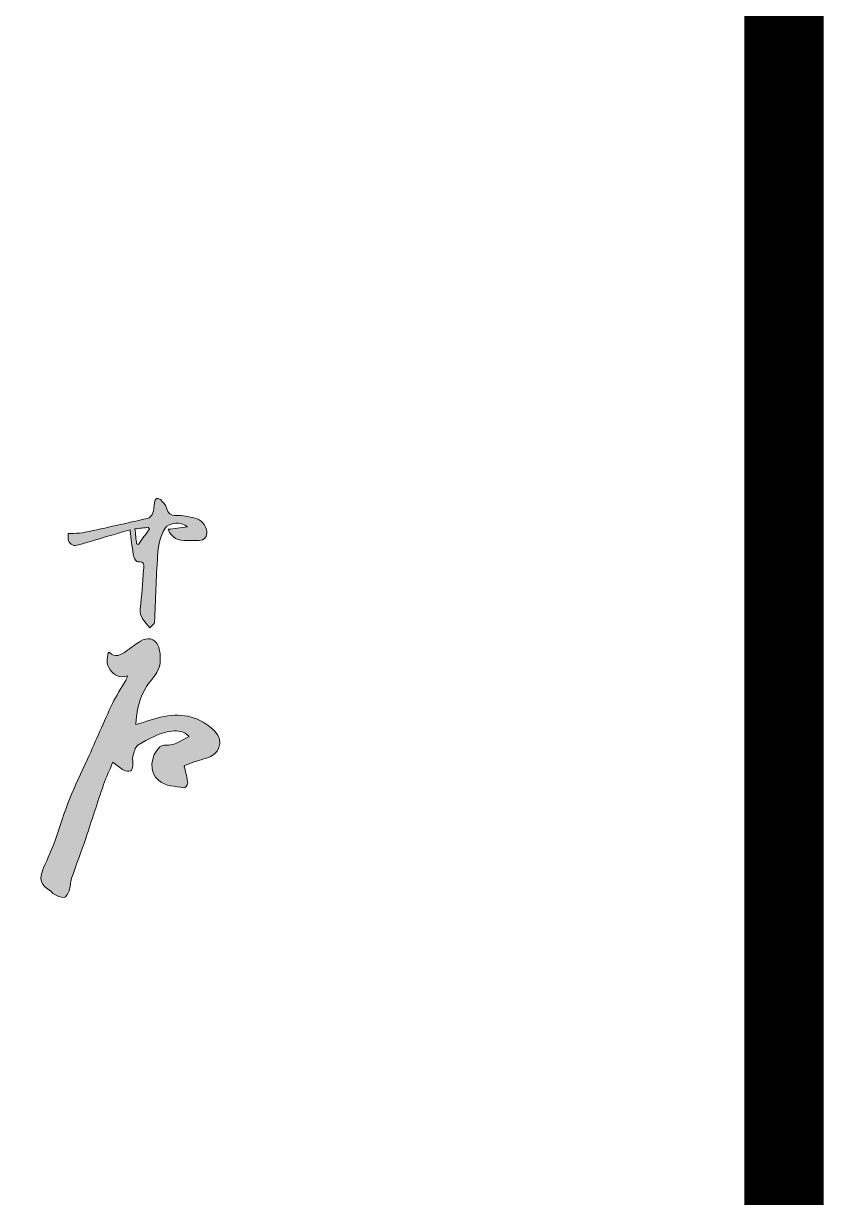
# Model space of a CAD drawing. Header units: inches. Extents: x -3733042 to -3643265, y 623859 to 997713.
# Drawn here: x -3718681.3 to -3718429, y 632826.5 to 633196.5 of the extents above; entities that cross this region are included whole.
import ezdxf

# ---------------------------------------------------------------- set-up
doc = ezdxf.new("R2010")
doc.units = ezdxf.units.IN
doc.header["$LTSCALE"] = 1000
doc.header["$MEASUREMENT"] = 0
doc.layers.get('0').update_dxf_attribs({"lineweight": 18})
doc.layers.add('PUB_TITLE', color=153, linetype='Continuous', lineweight=18)
doc.layers.add('SURFACE', color=255, linetype='Continuous', lineweight=18)

# ---------------------------------------------------------------- blocks, each defined once
blk = doc.blocks.new('A$C25720DE8')
at = {"layer": 'PUB_TITLE'}
blk.add_lwpolyline([(87600, 1500, 150, 150, 0), (87600, 61500, 150, 150, 0), (3750, 61500, 150, 150, 0), (3750, 1500, 150, 150, 0)], format="xyseb", close=True, dxfattribs=at)

msp = doc.modelspace()

# ---------------------------------------------------------------- hatches: boundary and pattern name
h = msp.add_hatch(color=256)
edge = h.paths.add_edge_path(flags=0)
edge.add_spline(control_points=[(-3718627.29, 633040.61), (-3718629.18, 633041.02), (-3718631.11, 633041.49), (-3718633.02, 633041.45)], knot_values=[0, 0, 0, 0, 5.807145, 5.807145, 5.807145, 5.807145], weights=[1, 1, 1, 1], degree=3, periodic=0)
edge.add_spline(control_points=[(-3718633.02, 633041.45), (-3718634.92, 633041.41), (-3718635.73, 633042.02), (-3718636.18, 633043.83)], knot_values=[0, 0, 0, 0, 4.412865, 4.412865, 4.412865, 4.412865], weights=[1, 1, 1, 1], degree=3, periodic=0)
edge.add_spline(control_points=[(-3718636.18, 633043.83), (-3718636.43, 633044.81), (-3718637.3, 633045.73), (-3718638.11, 633046.41)], knot_values=[0, 0, 0, 0, 3.275253, 3.275253, 3.275253, 3.275253], weights=[1, 1, 1, 1], degree=3, periodic=0)
edge.add_spline(control_points=[(-3718638.11, 633046.41), (-3718639.11, 633047.24), (-3718639.81, 633046.78), (-3718639.95, 633045.48)], knot_values=[0, 0, 0, 0, 2.811031, 2.811031, 2.811031, 2.811031], weights=[1, 1, 1, 1], degree=3, periodic=0)
edge.add_spline(control_points=[(-3718639.95, 633045.48), (-3718640.07, 633044.32), (-3718640.15, 633043.11), (-3718640.54, 633042.03)], knot_values=[0, 0, 0, 0, 3.516222, 3.516222, 3.516222, 3.516222], weights=[1, 1, 1, 1], degree=3, periodic=0)
edge.add_spline(control_points=[(-3718640.54, 633042.03), (-3718640.77, 633041.39), (-3718641.51, 633040.66), (-3718642.15, 633040.51)], knot_values=[0, 0, 0, 0, 2.280841, 2.280841, 2.280841, 2.280841], weights=[1, 1, 1, 1], degree=3, periodic=0)
edge.add_spline(control_points=[(-3718642.15, 633040.51), (-3718648.68, 633038.98), (-3718655.23, 633037.55), (-3718661.8, 633036.14)], knot_values=[0, 0, 0, 0, 20.128422, 20.128422, 20.128422, 20.128422], weights=[1, 1, 1, 1], degree=3, periodic=0)
edge.add_spline(control_points=[(-3718661.8, 633036.14), (-3718662.99, 633035.89), (-3718664.24, 633035.85), (-3718665.46, 633035.75)], knot_values=[0, 0, 0, 0, 3.688996, 3.688996, 3.688996, 3.688996], weights=[1, 1, 1, 1], degree=3, periodic=0)
edge.add_spline(control_points=[(-3718665.46, 633035.75), (-3718666.04, 633035.7), (-3718666.63, 633035.73), (-3718667.22, 633035.73)], knot_values=[0, 0, 0, 0, 1.755799, 1.755799, 1.755799, 1.755799], weights=[1, 1, 1, 1], degree=3, periodic=0)
edge.add_spline(control_points=[(-3718667.22, 633035.73), (-3718667.19, 633035), (-3718667.31, 633034.22), (-3718667.09, 633033.57)], knot_values=[0, 0, 0, 0, 2.177256, 2.177256, 2.177256, 2.177256], weights=[1, 1, 1, 1], degree=3, periodic=0)
edge.add_spline(control_points=[(-3718667.09, 633033.57), (-3718666.58, 633032.04), (-3718665.33, 633031.74), (-3718663.94, 633032.13)], knot_values=[0, 0, 0, 0, 3.910499, 3.910499, 3.910499, 3.910499], weights=[1, 1, 1, 1], degree=3, periodic=0)
edge.add_spline(control_points=[(-3718663.94, 633032.13), (-3718660.54, 633033.09), (-3718657.17, 633034.13), (-3718653.78, 633035.13)], knot_values=[0, 0, 0, 0, 10.591006, 10.591006, 10.591006, 10.591006], weights=[1, 1, 1, 1], degree=3, periodic=0)
edge.add_spline(control_points=[(-3718653.78, 633035.13), (-3718651.79, 633035.71), (-3718649.8, 633036.3), (-3718647.67, 633036.92)], knot_values=[0, 0, 0, 0, 6.367191, 6.367191, 6.367191, 6.367191], weights=[1, 1, 1, 1], degree=3, periodic=0)
edge.add_spline(control_points=[(-3718647.67, 633036.92), (-3718647.59, 633036.24), (-3718647.56, 633035.96), (-3718647.52, 633035.68)], knot_values=[0, 0, 0, 0, 1.253256, 1.253256, 1.253256, 1.253256], weights=[1, 1, 1, 1], degree=3, periodic=0)
edge.add_spline(control_points=[(-3718647.52, 633035.68), (-3718647.2, 633033.24), (-3718646.95, 633030.78), (-3718646.5, 633028.37)], knot_values=[0, 0, 0, 0, 7.376403, 7.376403, 7.376403, 7.376403], weights=[1, 1, 1, 1], degree=3, periodic=0)
edge.add_spline(control_points=[(-3718646.5, 633028.37), (-3718646.39, 633027.75), (-3718645.57, 633026.76), (-3718645.15, 633026.81)], knot_values=[0, 0, 0, 0, 2.167861, 2.167861, 2.167861, 2.167861], weights=[1, 1, 1, 1], degree=3, periodic=0)
edge.add_spline(control_points=[(-3718645.15, 633026.81), (-3718642.95, 633027), (-3718643.27, 633025.66), (-3718643.39, 633024.33)], knot_values=[0, 0, 0, 0, 3.845914, 3.845914, 3.845914, 3.845914], weights=[1, 1, 1, 1], degree=3, periodic=0)
edge.add_spline(control_points=[(-3718643.39, 633024.33), (-3718643.74, 633020.23), (-3718643.97, 633016.12), (-3718644.46, 633012.04)], knot_values=[0, 0, 0, 0, 12.342161, 12.342161, 12.342161, 12.342161], weights=[1, 1, 1, 1], degree=3, periodic=0)
edge.add_spline(control_points=[(-3718644.46, 633012.04), (-3718644.77, 633009.51), (-3718643.2, 633008.08), (-3718641.41, 633006.04)], knot_values=[0, 0, 0, 0, 6.977564, 6.977564, 6.977564, 6.977564], weights=[1, 1, 1, 1], degree=3, periodic=0)
edge.add_spline(control_points=[(-3718641.41, 633006.04), (-3718640.84, 633006.72), (-3718639.97, 633007.27), (-3718639.94, 633007.86)], knot_values=[0, 0, 0, 0, 2.376831, 2.376831, 2.376831, 2.376831], weights=[1, 1, 1, 1], degree=3, periodic=0)
edge.add_spline(control_points=[(-3718639.94, 633007.86), (-3718639.57, 633014.78), (-3718639.46, 633021.72), (-3718638.97, 633028.65)], knot_values=[0, 0, 0, 0, 20.817745, 20.817745, 20.817745, 20.817745], weights=[1, 1, 1, 1], degree=3, periodic=0)
edge.add_spline(control_points=[(-3718638.97, 633028.65), (-3718638.76, 633031.64), (-3718638.29, 633034.69), (-3718636.63, 633037.38)], knot_values=[0, 0, 0, 0, 9.126382, 9.126382, 9.126382, 9.126382], weights=[1, 1, 1, 1], degree=3, periodic=0)
edge.add_spline(control_points=[(-3718636.63, 633037.38), (-3718635.49, 633039.23), (-3718631.42, 633039.69), (-3718629.56, 633037.83)], knot_values=[0, 0, 0, 0, 7.875808, 7.875808, 7.875808, 7.875808], weights=[1, 1, 1, 1], degree=3, periodic=0)
edge.add_spline(control_points=[(-3718629.56, 633037.83), (-3718631.72, 633037.56), (-3718633.68, 633037.31), (-3718635.69, 633037.06)], knot_values=[0, 0, 0, 0, 6.18, 6.18, 6.18, 6.18], weights=[1, 1, 1, 1], degree=3, periodic=0)
edge.add_spline(control_points=[(-3718635.69, 633037.06), (-3718634.47, 633034.3), (-3718632.48, 633033.31), (-3718629.76, 633033.53)], knot_values=[0, 0, 0, 0, 7.459082, 7.459082, 7.459082, 7.459082], weights=[1, 1, 1, 1], degree=3, periodic=0)
edge.add_spline(control_points=[(-3718629.76, 633033.53), (-3718628.47, 633033.63), (-3718627.17, 633033.55), (-3718625.88, 633033.55)], knot_values=[0, 0, 0, 0, 3.882648, 3.882648, 3.882648, 3.882648], weights=[1, 1, 1, 1], degree=3, periodic=0)
edge.add_spline(control_points=[(-3718625.88, 633033.55), (-3718624.25, 633033.53), (-3718623.19, 633034.81), (-3718623.5, 633036.44)], knot_values=[0, 0, 0, 0, 4.342488, 4.342488, 4.342488, 4.342488], weights=[1, 1, 1, 1], degree=3, periodic=0)
edge.add_spline(control_points=[(-3718623.5, 633036.44), (-3718623.91, 633038.6), (-3718625.1, 633040.13), (-3718627.29, 633040.61)], knot_values=[0, 0, 0, 0, 6.018935, 6.018935, 6.018935, 6.018935], weights=[1, 1, 1, 1], degree=3, periodic=0)
edge = h.paths.add_edge_path(flags=0)
edge.add_spline(control_points=[(-3718641.93, 633037.7), (-3718641.79, 633037.53), (-3718641.65, 633037.36), (-3718641.52, 633037.2)], knot_values=[0, 0, 0, 0, 0.654093, 0.654093, 0.654093, 0.654093], weights=[1, 1, 1, 1], degree=3, periodic=0)
edge.add_spline(control_points=[(-3718641.52, 633037.2), (-3718642.69, 633035.57), (-3718643.87, 633033.94), (-3718645.05, 633032.32)], knot_values=[0, 0, 0, 0, 6.016799, 6.016799, 6.016799, 6.016799], weights=[1, 1, 1, 1], degree=3, periodic=0)
edge.add_spline(control_points=[(-3718645.05, 633032.32), (-3718645.24, 633032.37), (-3718645.43, 633032.43), (-3718645.62, 633032.48)], knot_values=[0, 0, 0, 0, 0.586391, 0.586391, 0.586391, 0.586391], weights=[1, 1, 1, 1], degree=3, periodic=0)
edge.add_spline(control_points=[(-3718645.62, 633032.48), (-3718645.78, 633033.99), (-3718645.94, 633035.5), (-3718646.12, 633037.2)], knot_values=[0, 0, 0, 0, 4.747328, 4.747328, 4.747328, 4.747328], weights=[1, 1, 1, 1], degree=3, periodic=0)
edge.add_spline(control_points=[(-3718646.12, 633037.2), (-3718644.63, 633037.37), (-3718643.28, 633037.53), (-3718641.93, 633037.7)], knot_values=[0, 0, 0, 0, 4.212424, 4.212424, 4.212424, 4.212424], weights=[1, 1, 1, 1], degree=3, periodic=0)
edge = h.paths.add_edge_path(flags=0)
edge.add_spline(control_points=[(-3718645.88, 632975.55), (-3718645.62, 632979.85), (-3718644.79, 632983.93), (-3718642.44, 632987.55)], knot_values=[0, 0, 0, 0, 12.632436, 12.632436, 12.632436, 12.632436], weights=[1, 1, 1, 1], degree=3, periodic=0)
edge.add_spline(control_points=[(-3718642.44, 632987.55), (-3718640.89, 632989.94), (-3718638.46, 632991.9), (-3718638.21, 632994.92)], knot_values=[0, 0, 0, 0, 8.614791, 8.614791, 8.614791, 8.614791], weights=[1, 1, 1, 1], degree=3, periodic=0)
edge.add_spline(control_points=[(-3718638.21, 632994.92), (-3718638.06, 632996.77), (-3718638.17, 632998.84), (-3718638.86, 633000.52)], knot_values=[0, 0, 0, 0, 5.686008, 5.686008, 5.686008, 5.686008], weights=[1, 1, 1, 1], degree=3, periodic=0)
edge.add_spline(control_points=[(-3718638.86, 633000.52), (-3718639.79, 633002.72), (-3718642.4, 633003.15), (-3718644.4, 633001.83)], knot_values=[0, 0, 0, 0, 6.545157, 6.545157, 6.545157, 6.545157], weights=[1, 1, 1, 1], degree=3, periodic=0)
edge.add_spline(control_points=[(-3718644.4, 633001.83), (-3718645.97, 633000.8), (-3718647.51, 632999.7), (-3718649.03, 632998.59)], knot_values=[0, 0, 0, 0, 5.651249, 5.651249, 5.651249, 5.651249], weights=[1, 1, 1, 1], degree=3, periodic=0)
edge.add_spline(control_points=[(-3718649.03, 632998.59), (-3718650.69, 632997.4), (-3718652.34, 632996.54), (-3718654.19, 632998.23)], knot_values=[0, 0, 0, 0, 5.735455, 5.735455, 5.735455, 5.735455], weights=[1, 1, 1, 1], degree=3, periodic=0)
edge.add_spline(control_points=[(-3718654.19, 632998.23), (-3718654.24, 632998.29), (-3718654.41, 632998.22), (-3718654.53, 632998.21)], knot_values=[0, 0, 0, 0, 0.35313, 0.35313, 0.35313, 0.35313], weights=[1, 1, 1, 1], degree=3, periodic=0)
edge.add_spline(control_points=[(-3718654.53, 632998.21), (-3718654.81, 632996.36), (-3718655.42, 632994.69), (-3718653.91, 632992.79)], knot_values=[0, 0, 0, 0, 5.683724, 5.683724, 5.683724, 5.683724], weights=[1, 1, 1, 1], degree=3, periodic=0)
edge.add_spline(control_points=[(-3718653.91, 632992.79), (-3718652.48, 632990.99), (-3718651.16, 632990.01), (-3718648.48, 632990.92)], knot_values=[0, 0, 0, 0, 6.260778, 6.260778, 6.260778, 6.260778], weights=[1, 1, 1, 1], degree=3, periodic=0)
edge.add_spline(control_points=[(-3718648.48, 632990.92), (-3718648.84, 632989.99), (-3718648.95, 632989.53), (-3718649.17, 632989.15)], knot_values=[0, 0, 0, 0, 1.907374, 1.907374, 1.907374, 1.907374], weights=[1, 1, 1, 1], degree=3, periodic=0)
edge.add_spline(control_points=[(-3718649.17, 632989.15), (-3718650.51, 632986.83), (-3718652.06, 632984.6), (-3718653.19, 632982.19)], knot_values=[0, 0, 0, 0, 8.037462, 8.037462, 8.037462, 8.037462], weights=[1, 1, 1, 1], degree=3, periodic=0)
edge.add_spline(control_points=[(-3718653.19, 632982.19), (-3718655.92, 632976.4), (-3718658.42, 632970.5), (-3718661.05, 632964.66)], knot_values=[0, 0, 0, 0, 19.211432, 19.211432, 19.211432, 19.211432], weights=[1, 1, 1, 1], degree=3, periodic=0)
edge.add_spline(control_points=[(-3718661.05, 632964.66), (-3718662.95, 632960.42), (-3718665.06, 632956.28), (-3718666.79, 632951.97)], knot_values=[0, 0, 0, 0, 13.926601, 13.926601, 13.926601, 13.926601], weights=[1, 1, 1, 1], degree=3, periodic=0)
edge.add_spline(control_points=[(-3718666.79, 632951.97), (-3718668.44, 632947.83), (-3718669.63, 632943.5), (-3718671.17, 632939.32)], knot_values=[0, 0, 0, 0, 13.39094, 13.39094, 13.39094, 13.39094], weights=[1, 1, 1, 1], degree=3, periodic=0)
edge.add_spline(control_points=[(-3718671.17, 632939.32), (-3718672.29, 632936.3), (-3718673.63, 632933.37), (-3718674.9, 632930.42)], knot_values=[0, 0, 0, 0, 9.654714, 9.654714, 9.654714, 9.654714], weights=[1, 1, 1, 1], degree=3, periodic=0)
edge.add_spline(control_points=[(-3718674.9, 632930.42), (-3718676.49, 632926.74), (-3718675.98, 632925.09), (-3718672.6, 632922.99)], knot_values=[0, 0, 0, 0, 8.887403, 8.887403, 8.887403, 8.887403], weights=[1, 1, 1, 1], degree=3, periodic=0)
edge.add_spline(control_points=[(-3718672.6, 632922.99), (-3718672.27, 632922.79), (-3718672.11, 632922.3), (-3718671.78, 632922.15)], knot_values=[0, 0, 0, 0, 1.187344, 1.187344, 1.187344, 1.187344], weights=[1, 1, 1, 1], degree=3, periodic=0)
edge.add_spline(control_points=[(-3718671.78, 632922.15), (-3718670.69, 632921.67), (-3718669.56, 632920.97), (-3718668.46, 632920.98)], knot_values=[0, 0, 0, 0, 3.551424, 3.551424, 3.551424, 3.551424], weights=[1, 1, 1, 1], degree=3, periodic=0)
edge.add_spline(control_points=[(-3718668.46, 632920.98), (-3718667.89, 632921), (-3718667.13, 632922.3), (-3718666.85, 632923.14)], knot_values=[0, 0, 0, 0, 2.786979, 2.786979, 2.786979, 2.786979], weights=[1, 1, 1, 1], degree=3, periodic=0)
edge.add_spline(control_points=[(-3718666.85, 632923.14), (-3718666.42, 632924.4), (-3718666.5, 632925.83), (-3718666.08, 632927.08)], knot_values=[0, 0, 0, 0, 4.020801, 4.020801, 4.020801, 4.020801], weights=[1, 1, 1, 1], degree=3, periodic=0)
edge.add_spline(control_points=[(-3718666.08, 632927.08), (-3718664.66, 632931.3), (-3718663.06, 632935.46), (-3718661.63, 632939.67)], knot_values=[0, 0, 0, 0, 13.34977, 13.34977, 13.34977, 13.34977], weights=[1, 1, 1, 1], degree=3, periodic=0)
edge.add_spline(control_points=[(-3718661.63, 632939.67), (-3718659.72, 632945.29), (-3718657.97, 632950.97), (-3718656.04, 632956.59)], knot_values=[0, 0, 0, 0, 17.819344, 17.819344, 17.819344, 17.819344], weights=[1, 1, 1, 1], degree=3, periodic=0)
edge.add_spline(control_points=[(-3718656.04, 632956.59), (-3718655.22, 632958.94), (-3718654.11, 632961.19), (-3718653.07, 632963.64)], knot_values=[0, 0, 0, 0, 7.659312, 7.659312, 7.659312, 7.659312], weights=[1, 1, 1, 1], degree=3, periodic=0)
edge.add_spline(control_points=[(-3718653.07, 632963.64), (-3718651.8, 632962.68), (-3718650.82, 632961.78), (-3718649.67, 632961.16)], knot_values=[0, 0, 0, 0, 4.210117, 4.210117, 4.210117, 4.210117], weights=[1, 1, 1, 1], degree=3, periodic=0)
edge.add_spline(control_points=[(-3718649.67, 632961.16), (-3718649.07, 632960.82), (-3718648.13, 632960.78), (-3718647.46, 632960.97)], knot_values=[0, 0, 0, 0, 2.274689, 2.274689, 2.274689, 2.274689], weights=[1, 1, 1, 1], degree=3, periodic=0)
edge.add_spline(control_points=[(-3718647.46, 632960.97), (-3718647.1, 632961.08), (-3718646.83, 632961.96), (-3718646.77, 632962.51)], knot_values=[0, 0, 0, 0, 1.744792, 1.744792, 1.744792, 1.744792], weights=[1, 1, 1, 1], degree=3, periodic=0)
edge.add_spline(control_points=[(-3718646.77, 632962.51), (-3718646.68, 632963.5), (-3718646.99, 632964.56), (-3718646.75, 632965.49)], knot_values=[0, 0, 0, 0, 2.992627, 2.992627, 2.992627, 2.992627], weights=[1, 1, 1, 1], degree=3, periodic=0)
edge.add_spline(control_points=[(-3718646.75, 632965.49), (-3718646.44, 632966.75), (-3718646.1, 632968.43), (-3718645.19, 632969)], knot_values=[0, 0, 0, 0, 3.924255, 3.924255, 3.924255, 3.924255], weights=[1, 1, 1, 1], degree=3, periodic=0)
edge.add_spline(control_points=[(-3718645.19, 632969), (-3718641.91, 632971.07), (-3718638.47, 632972.93), (-3718634.52, 632973.47)], knot_values=[0, 0, 0, 0, 11.658836, 11.658836, 11.658836, 11.658836], weights=[1, 1, 1, 1], degree=3, periodic=0)
edge.add_spline(control_points=[(-3718634.52, 632973.47), (-3718632.56, 632973.74), (-3718630.69, 632973.47), (-3718628.99, 632971.73)], knot_values=[0, 0, 0, 0, 6.049724, 6.049724, 6.049724, 6.049724], weights=[1, 1, 1, 1], degree=3, periodic=0)
edge.add_spline(control_points=[(-3718628.99, 632971.73), (-3718631.56, 632970.65), (-3718633.55, 632968.77), (-3718636.45, 632969.07)], knot_values=[0, 0, 0, 0, 8.046582, 8.046582, 8.046582, 8.046582], weights=[1, 1, 1, 1], degree=3, periodic=0)
edge.add_spline(control_points=[(-3718636.45, 632969.07), (-3718637.02, 632969.13), (-3718637.79, 632968.85), (-3718638.24, 632968.46)], knot_values=[0, 0, 0, 0, 1.939482, 1.939482, 1.939482, 1.939482], weights=[1, 1, 1, 1], degree=3, periodic=0)
edge.add_spline(control_points=[(-3718638.24, 632968.46), (-3718641.2, 632965.85), (-3718641.92, 632960.5), (-3718638.63, 632957.87)], knot_values=[0, 0, 0, 0, 11.968062, 11.968062, 11.968062, 11.968062], weights=[1, 1, 1, 1], degree=3, periodic=0)
edge.add_spline(control_points=[(-3718638.63, 632957.87), (-3718636.32, 632956.01), (-3718633.46, 632956.16), (-3718630.81, 632955.56)], knot_values=[0, 0, 0, 0, 8.261081, 8.261081, 8.261081, 8.261081], weights=[1, 1, 1, 1], degree=3, periodic=0)
edge.add_spline(control_points=[(-3718630.81, 632955.56), (-3718630.46, 632955.47), (-3718629.42, 632956.49), (-3718629.47, 632956.91)], knot_values=[0, 0, 0, 0, 2.015215, 2.015215, 2.015215, 2.015215], weights=[1, 1, 1, 1], degree=3, periodic=0)
edge.add_spline(control_points=[(-3718629.47, 632956.91), (-3718629.65, 632958.69), (-3718630.13, 632960.44), (-3718630.5, 632962.21)], knot_values=[0, 0, 0, 0, 5.399916, 5.399916, 5.399916, 5.399916], weights=[1, 1, 1, 1], degree=3, periodic=0)
edge.add_spline(control_points=[(-3718630.5, 632962.21), (-3718630.77, 632962.37), (-3718630.53, 632962.65), (-3718630.21, 632962.75)], knot_values=[0, 0, 0, 0, 0.797715, 0.797715, 0.797715, 0.797715], weights=[1, 1, 1, 1], degree=3, periodic=0)
edge.add_spline(control_points=[(-3718630.21, 632962.75), (-3718627.99, 632963.51), (-3718625.8, 632964.37), (-3718623.52, 632964.93)], knot_values=[0, 0, 0, 0, 7.043629, 7.043629, 7.043629, 7.043629], weights=[1, 1, 1, 1], degree=3, periodic=0)
edge.add_spline(control_points=[(-3718623.52, 632964.93), (-3718619.85, 632965.84), (-3718617.65, 632970.2), (-3718621.03, 632973.5)], knot_values=[0, 0, 0, 0, 11.058766, 11.058766, 11.058766, 11.058766], weights=[1, 1, 1, 1], degree=3, periodic=0)
edge.add_spline(control_points=[(-3718621.03, 632973.5), (-3718625.53, 632977.91), (-3718630.89, 632979.25), (-3718636.92, 632978.05)], knot_values=[0, 0, 0, 0, 17.264709, 17.264709, 17.264709, 17.264709], weights=[1, 1, 1, 1], degree=3, periodic=0)
edge.add_spline(control_points=[(-3718636.92, 632978.05), (-3718639.88, 632977.46), (-3718642.76, 632976.43), (-3718645.88, 632975.55)], knot_values=[0, 0, 0, 0, 9.307548, 9.307548, 9.307548, 9.307548], weights=[1, 1, 1, 1], degree=3, periodic=0)

# ---------------------------------------------------------------- linework, layer by layer
for points in [[(-3718640.54, 633042.03), (-3718640.15, 633043.11), (-3718640.07, 633044.32), (-3718639.95, 633045.48)], [(-3718639.95, 633045.48), (-3718639.81, 633046.78), (-3718639.11, 633047.24), (-3718638.11, 633046.41)], [(-3718638.11, 633046.41), (-3718637.3, 633045.73), (-3718636.43, 633044.81), (-3718636.18, 633043.83)], [(-3718661.8, 633036.14), (-3718655.23, 633037.55), (-3718648.68, 633038.98), (-3718642.15, 633040.51)], [(-3718642.15, 633040.51), (-3718641.51, 633040.66), (-3718640.77, 633041.39), (-3718640.54, 633042.03)], [(-3718636.18, 633043.83), (-3718635.73, 633042.02), (-3718634.92, 633041.41), (-3718633.02, 633041.45)], [(-3718633.02, 633041.45), (-3718631.11, 633041.49), (-3718629.18, 633041.02), (-3718627.29, 633040.61)], [(-3718627.29, 633040.61), (-3718625.1, 633040.13), (-3718623.91, 633038.6), (-3718623.5, 633036.44)], [(-3718647.67, 633036.92), (-3718649.8, 633036.3), (-3718651.79, 633035.71), (-3718653.78, 633035.13)], [(-3718647.52, 633035.68), (-3718647.56, 633035.96), (-3718647.59, 633036.24), (-3718647.67, 633036.92)], [(-3718641.93, 633037.7), (-3718643.28, 633037.53), (-3718644.63, 633037.37), (-3718646.12, 633037.2)], [(-3718646.12, 633037.2), (-3718645.94, 633035.5), (-3718645.78, 633033.99), (-3718645.62, 633032.48)], [(-3718645.05, 633032.32), (-3718643.87, 633033.94), (-3718642.69, 633035.57), (-3718641.52, 633037.2)], [(-3718641.52, 633037.2), (-3718641.65, 633037.36), (-3718641.79, 633037.53), (-3718641.93, 633037.7)], [(-3718636.63, 633037.38), (-3718638.29, 633034.69), (-3718638.76, 633031.64), (-3718638.97, 633028.65)], [(-3718629.56, 633037.83), (-3718631.42, 633039.69), (-3718635.49, 633039.23), (-3718636.63, 633037.38)], [(-3718635.69, 633037.06), (-3718633.68, 633037.31), (-3718631.72, 633037.56), (-3718629.56, 633037.83)], [(-3718629.76, 633033.53), (-3718632.48, 633033.31), (-3718634.47, 633034.3), (-3718635.69, 633037.06)], [(-3718667.09, 633033.57), (-3718667.31, 633034.22), (-3718667.19, 633035), (-3718667.22, 633035.73)], [(-3718667.22, 633035.73), (-3718666.63, 633035.73), (-3718666.04, 633035.7), (-3718665.46, 633035.75)], [(-3718663.94, 633032.13), (-3718665.33, 633031.74), (-3718666.58, 633032.04), (-3718667.09, 633033.57)], [(-3718665.46, 633035.75), (-3718664.24, 633035.85), (-3718662.99, 633035.89), (-3718661.8, 633036.14)], [(-3718653.78, 633035.13), (-3718657.17, 633034.13), (-3718660.54, 633033.09), (-3718663.94, 633032.13)], [(-3718646.5, 633028.37), (-3718646.95, 633030.78), (-3718647.2, 633033.24), (-3718647.52, 633035.68)], [(-3718625.88, 633033.55), (-3718627.17, 633033.55), (-3718628.47, 633033.63), (-3718629.76, 633033.53)], [(-3718623.5, 633036.44), (-3718623.19, 633034.81), (-3718624.25, 633033.53), (-3718625.88, 633033.55)], [(-3718645.62, 633032.48), (-3718645.43, 633032.43), (-3718645.24, 633032.37), (-3718645.05, 633032.32)], [(-3718645.15, 633026.81), (-3718645.57, 633026.76), (-3718646.39, 633027.75), (-3718646.5, 633028.37)], [(-3718643.39, 633024.33), (-3718643.27, 633025.66), (-3718642.95, 633027), (-3718645.15, 633026.81)], [(-3718638.97, 633028.65), (-3718639.46, 633021.72), (-3718639.57, 633014.78), (-3718639.94, 633007.86)], [(-3718644.46, 633012.04), (-3718643.97, 633016.12), (-3718643.74, 633020.23), (-3718643.39, 633024.33)], [(-3718641.41, 633006.04), (-3718643.2, 633008.08), (-3718644.77, 633009.51), (-3718644.46, 633012.04)], [(-3718639.94, 633007.86), (-3718639.97, 633007.27), (-3718640.84, 633006.72), (-3718641.41, 633006.04)], [(-3718649.03, 632998.59), (-3718647.51, 632999.7), (-3718645.97, 633000.8), (-3718644.4, 633001.83)], [(-3718644.4, 633001.83), (-3718642.4, 633003.15), (-3718639.79, 633002.72), (-3718638.86, 633000.52)], [(-3718638.86, 633000.52), (-3718638.17, 632998.84), (-3718638.06, 632996.77), (-3718638.21, 632994.92)], [(-3718653.91, 632992.79), (-3718655.42, 632994.69), (-3718654.81, 632996.36), (-3718654.53, 632998.21)], [(-3718654.53, 632998.21), (-3718654.41, 632998.22), (-3718654.24, 632998.29), (-3718654.19, 632998.23)], [(-3718654.19, 632998.23), (-3718652.34, 632996.54), (-3718650.69, 632997.4), (-3718649.03, 632998.59)], [(-3718648.48, 632990.92), (-3718651.16, 632990.01), (-3718652.48, 632990.99), (-3718653.91, 632992.79)], [(-3718638.21, 632994.92), (-3718638.46, 632991.9), (-3718640.89, 632989.94), (-3718642.44, 632987.55)], [(-3718653.19, 632982.19), (-3718652.06, 632984.6), (-3718650.51, 632986.83), (-3718649.17, 632989.15)], [(-3718649.17, 632989.15), (-3718648.95, 632989.53), (-3718648.84, 632989.99), (-3718648.48, 632990.92)], [(-3718642.44, 632987.55), (-3718644.79, 632983.93), (-3718645.62, 632979.85), (-3718645.88, 632975.55)], [(-3718661.05, 632964.66), (-3718658.42, 632970.5), (-3718655.92, 632976.4), (-3718653.19, 632982.19)], [(-3718645.88, 632975.55), (-3718642.76, 632976.43), (-3718639.88, 632977.46), (-3718636.92, 632978.05)], [(-3718636.92, 632978.05), (-3718630.89, 632979.25), (-3718625.53, 632977.91), (-3718621.03, 632973.5)], [(-3718634.52, 632973.47), (-3718638.47, 632972.93), (-3718641.91, 632971.07), (-3718645.19, 632969)], [(-3718636.45, 632969.07), (-3718633.55, 632968.77), (-3718631.56, 632970.65), (-3718628.99, 632971.73)], [(-3718628.99, 632971.73), (-3718630.69, 632973.47), (-3718632.56, 632973.74), (-3718634.52, 632973.47)], [(-3718621.03, 632973.5), (-3718617.65, 632970.2), (-3718619.85, 632965.84), (-3718623.52, 632964.93)], [(-3718645.19, 632969), (-3718646.1, 632968.43), (-3718646.44, 632966.75), (-3718646.75, 632965.49)], [(-3718638.63, 632957.87), (-3718641.92, 632960.5), (-3718641.2, 632965.85), (-3718638.24, 632968.46)], [(-3718638.24, 632968.46), (-3718637.79, 632968.85), (-3718637.02, 632969.13), (-3718636.45, 632969.07)], [(-3718666.79, 632951.97), (-3718665.06, 632956.28), (-3718662.95, 632960.42), (-3718661.05, 632964.66)], [(-3718653.07, 632963.64), (-3718654.11, 632961.19), (-3718655.22, 632958.94), (-3718656.04, 632956.59)], [(-3718649.67, 632961.16), (-3718650.82, 632961.78), (-3718651.8, 632962.68), (-3718653.07, 632963.64)], [(-3718646.75, 632965.49), (-3718646.99, 632964.56), (-3718646.68, 632963.5), (-3718646.77, 632962.51)], [(-3718623.52, 632964.93), (-3718625.8, 632964.37), (-3718627.99, 632963.51), (-3718630.21, 632962.75)], [(-3718647.46, 632960.97), (-3718648.13, 632960.78), (-3718649.07, 632960.82), (-3718649.67, 632961.16)], [(-3718646.77, 632962.51), (-3718646.83, 632961.96), (-3718647.1, 632961.08), (-3718647.46, 632960.97)], [(-3718630.21, 632962.75), (-3718630.53, 632962.65), (-3718630.77, 632962.37), (-3718630.5, 632962.21)], [(-3718630.5, 632962.21), (-3718630.13, 632960.44), (-3718629.65, 632958.69), (-3718629.47, 632956.91)], [(-3718656.04, 632956.59), (-3718657.97, 632950.97), (-3718659.72, 632945.29), (-3718661.63, 632939.67)], [(-3718630.81, 632955.56), (-3718633.46, 632956.16), (-3718636.32, 632956.01), (-3718638.63, 632957.87)], [(-3718629.47, 632956.91), (-3718629.42, 632956.49), (-3718630.46, 632955.47), (-3718630.81, 632955.56)], [(-3718671.17, 632939.32), (-3718669.63, 632943.5), (-3718668.44, 632947.83), (-3718666.79, 632951.97)], [(-3718674.9, 632930.42), (-3718673.63, 632933.37), (-3718672.29, 632936.3), (-3718671.17, 632939.32)], [(-3718661.63, 632939.67), (-3718663.06, 632935.46), (-3718664.66, 632931.3), (-3718666.08, 632927.08)], [(-3718672.6, 632922.99), (-3718675.98, 632925.09), (-3718676.49, 632926.74), (-3718674.9, 632930.42)], [(-3718666.08, 632927.08), (-3718666.5, 632925.83), (-3718666.42, 632924.4), (-3718666.85, 632923.14)], [(-3718671.78, 632922.15), (-3718672.11, 632922.3), (-3718672.27, 632922.79), (-3718672.6, 632922.99)], [(-3718668.46, 632920.98), (-3718669.56, 632920.97), (-3718670.69, 632921.67), (-3718671.78, 632922.15)], [(-3718666.85, 632923.14), (-3718667.13, 632922.3), (-3718667.89, 632921), (-3718668.46, 632920.98)]]:
    msp.add_open_spline(points, degree=3)
at = {"layer": 'PUB_TITLE'}
msp.add_lwpolyline([(-3718441.54, 624109.34, 25, 25, 0), (-3718441.54, 634109.34, 25, 25, 0), (-3732416.54, 634109.34, 25, 25, 0), (-3732416.54, 624109.34, 25, 25, 0)], format="xyseb", close=True, dxfattribs=at)

# ---------------------------------------------------------------- block references
at = {"layer": 'SURFACE', "xscale": 0.1666666666666667, "yscale": 0.1666666666666667, "zscale": 0.1666666666666667}
msp.add_blockref('A$C25720DE8', (-3733041.54, 623859.34), dxfattribs=at)

doc.saveas('drawing.dxf')
